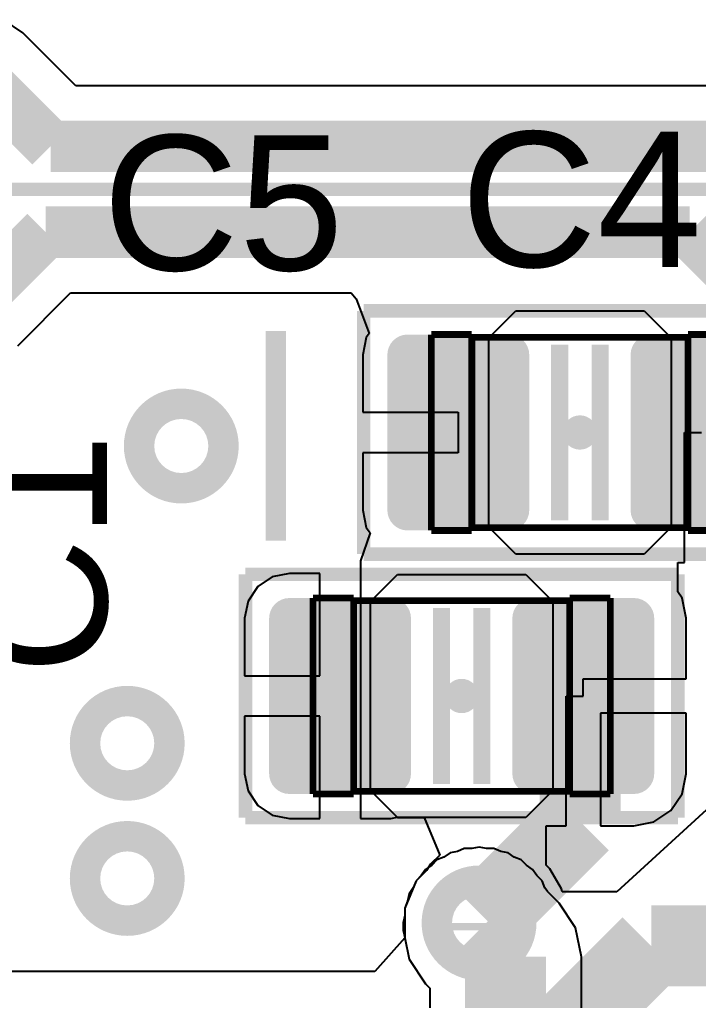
# Model space of a CAD drawing. Header units: inches. Extents: x 34 to 155, y 75 to 134.
# Drawn here: x 67.7 to 72.73, y 97 to 104.26 of the extents above; entities that cross this region are included whole.
import ezdxf

# ---------------------------------------------------------------- set-up
doc = ezdxf.new("R2010")
doc.units = ezdxf.units.IN
for name, color, linetype in [('Bottom Layer', 5, 'Continuous'), ('Bottom Solder', 6, 'Continuous'), ('Construction', 216, 'Continuous'), ('Mechanical 13', 56, 'Continuous'), ('Mechanical 15', 56, 'Continuous'), ('Top Layer', 1, 'Continuous'), ('Top Overlay', 2, 'Continuous'), ('Top Paste', 8, 'Continuous'), ('Top Solder', 216, 'Continuous')]:
    doc.layers.add(name, color=color, linetype=linetype)
doc.styles.add('Arial', font='', dxfattribs={"height": 0.2})
doc.styles.get('Arial').set_extended_font_data('Arial')

# ---------------------------------------------------------------- blocks, each defined once
blk = doc.blocks.new('CAPC2012X135N_134')
at = {"layer": 'Mechanical 15'}
h = blk.add_hatch(color=56, dxfattribs=at)
edge = h.paths.add_edge_path()
edge.add_arc((0, 0), 0.127, 0, 360)
at = {"layer": 'Top Layer'}
h = blk.add_hatch(color=1, dxfattribs=at)
edge = h.paths.add_edge_path()
edge.add_arc((-1.27500253, -0.57500139), 0.12499848, 180, 270)
edge.add_line((-1.27500253, -0.69999987), (-0.52499895, -0.69999987))
edge.add_arc((-0.52499895, -0.57500139), 0.12499848, 270, 360)
edge.add_line((-0.40000047, -0.57500139), (-0.40000047, 0.57500139))
edge.add_arc((-0.52499895, 0.57500139), 0.12499848, 0, 90)
edge.add_line((-0.52499895, 0.69999987), (-1.27500253, 0.69999987))
edge.add_arc((-1.27500253, 0.57500139), 0.12499848, 90, 180)
edge.add_line((-1.40000101, 0.57500139), (-1.40000101, -0.57500139))
h = blk.add_hatch(color=1, dxfattribs=at)
edge = h.paths.add_edge_path()
edge.add_arc((0.52499895, -0.57500139), 0.12499848, 180, 270)
edge.add_line((0.52499895, -0.69999987), (1.27500253, -0.69999987))
edge.add_arc((1.27500253, -0.57500139), 0.12499848, 270, 360)
edge.add_line((1.40000101, -0.57500139), (1.40000101, 0.57500139))
edge.add_arc((1.27500253, 0.57500139), 0.12499848, 0, 90)
edge.add_line((1.27500253, 0.69999987), (0.52499895, 0.69999987))
edge.add_arc((0.52499895, 0.57500139), 0.12499848, 90, 180)
edge.add_line((0.40000047, 0.57500139), (0.40000047, -0.57500139))
at = {"layer": 'Top Paste'}
h = blk.add_hatch(color=8, dxfattribs=at)
edge = h.paths.add_edge_path()
edge.add_arc((-1.27500253, -0.57500139), 0.12499848, 180, 270)
edge.add_line((-1.27500253, -0.69999987), (-0.52499895, -0.69999987))
edge.add_arc((-0.52499895, -0.57500139), 0.12499848, 270, 360)
edge.add_line((-0.40000047, -0.57500139), (-0.40000047, 0.57500139))
edge.add_arc((-0.52499895, 0.57500139), 0.12499848, 0, 90)
edge.add_line((-0.52499895, 0.69999987), (-1.27500253, 0.69999987))
edge.add_arc((-1.27500253, 0.57500139), 0.12499848, 90, 180)
edge.add_line((-1.40000101, 0.57500139), (-1.40000101, -0.57500139))
h = blk.add_hatch(color=8, dxfattribs=at)
edge = h.paths.add_edge_path()
edge.add_arc((0.52499895, -0.57500139), 0.12499848, 180, 270)
edge.add_line((0.52499895, -0.69999987), (1.27500253, -0.69999987))
edge.add_arc((1.27500253, -0.57500139), 0.12499848, 270, 360)
edge.add_line((1.40000101, -0.57500139), (1.40000101, 0.57500139))
edge.add_arc((1.27500253, 0.57500139), 0.12499848, 0, 90)
edge.add_line((1.27500253, 0.69999987), (0.52499895, 0.69999987))
edge.add_arc((0.52499895, 0.57500139), 0.12499848, 90, 180)
edge.add_line((0.40000047, 0.57500139), (0.40000047, -0.57500139))
at = {"layer": 'Top Solder'}
h = blk.add_hatch(color=216, dxfattribs=at)
edge = h.paths.add_edge_path()
edge.add_arc((-1.27500253, -0.57500139), 0.1499997, 180, 270)
edge.add_line((-1.27500253, -0.7250010899999999), (-0.52499895, -0.7250010899999999))
edge.add_arc((-0.52499895, -0.57500139), 0.1499997, 270, 360)
edge.add_line((-0.37499925, -0.57500139), (-0.37499925, 0.57500139))
edge.add_arc((-0.52499895, 0.57500139), 0.1499997, 0, 90)
edge.add_line((-0.52499895, 0.7250010899999999), (-1.27500253, 0.7250010899999999))
edge.add_arc((-1.27500253, 0.57500139), 0.1499997, 90, 180)
edge.add_line((-1.42500223, 0.57500139), (-1.42500223, -0.57500139))
h = blk.add_hatch(color=216, dxfattribs=at)
edge = h.paths.add_edge_path()
edge.add_arc((0.52499895, -0.57500139), 0.1499997, 180, 270)
edge.add_line((0.52499895, -0.7250010899999999), (1.27500253, -0.7250010899999999))
edge.add_arc((1.27500253, -0.57500139), 0.1499997, 270, 360)
edge.add_line((1.42500223, -0.57500139), (1.42500223, 0.57500139))
edge.add_arc((1.27500253, 0.57500139), 0.1499997, 0, 90)
edge.add_line((1.27500253, 0.7250010899999999), (0.52499895, 0.7250010899999999))
edge.add_arc((0.52499895, 0.57500139), 0.1499997, 90, 180)
edge.add_line((0.37499925, 0.57500139), (0.37499925, -0.57500139))
at = {"layer": 'Mechanical 13', "const_width": 0.0499999}
for points in [[(-1.10000034, 0.72499982), (-0.8000009399999999, 0.72499982)], [(-1.10000034, -0.72499982), (-1.10000034, 0.72499982)], [(-0.8000009399999999, -0.72499982), (-0.8000009399999999, 0.72499982)], [(-0.8000009399999999, 0.7049998599999999), (0.8000009399999999, 0.7049998599999999)], [(0.8000009399999999, -0.72499982), (0.8000009399999999, 0.72499982)], [(0.8000009399999999, 0.72499982), (1.10000034, 0.72499982)], [(1.10000034, -0.72499982), (1.10000034, 0.72499982)], [(-1.10000034, -0.72499982), (-0.8000009399999999, -0.72499982)], [(-0.8000009399999999, -0.7049998599999999), (0.8000009399999999, -0.7049998599999999)], [(0.8000009399999999, -0.72499982), (1.10000034, -0.72499982)]]:
    blk.add_lwpolyline(points, dxfattribs=at)
at = {"layer": 'Mechanical 15', "const_width": 0.0999998}
for points in [[(-1.59999934, 0.90000074), (1.59999934, 0.90000074)], [(-1.59999934, -0.90000074), (-1.59999934, 0.90000074)], [(1.59999934, -0.90000074), (1.59999934, 0.90000074)], [(-1.59999934, -0.90000074), (1.59999934, -0.90000074)]]:
    blk.add_lwpolyline(points, dxfattribs=at)
at = {"layer": 'Top Layer'}
for p, q in [((-0.67499992, 0.6999985999999999), (-0.47499778, 0.90000074)), ((-0.47499778, 0.90000074), (0.47500032, 0.90000074)), ((0.47500032, 0.90000074), (0.67499992, 0.7000011399999999)), ((-0.67499992, -0.7000011399999999), (-0.67499992, 0.6999985999999999)), ((0.67499992, 0.7000011399999999), (0.67499992, -0.7000011399999999)), ((-0.47500032, -0.90000074), (-0.67499992, -0.7000011399999999)), ((0.67499992, -0.7000011399999999), (0.47500032, -0.90000074)), ((0.47500032, -0.90000074), (-0.47500032, -0.90000074))]:
    blk.add_line(p, q, dxfattribs=at)
at = {"layer": 'Top Overlay', "const_width": 0.127}
for points in [[(-0.14959838, -0.6512001199999999), (-0.14959838, 0.6512001199999999)], [(0.14959838, -0.6512001199999999), (0.14959838, 0.6512001199999999)]]:
    blk.add_lwpolyline(points, dxfattribs=at)
blk = doc.blocks.new('CAPC2012X135N_135')
at = {"layer": 'Mechanical 15'}
h = blk.add_hatch(color=56, dxfattribs=at)
edge = h.paths.add_edge_path()
edge.add_arc((0, 0), 0.127, 0, 360)
at = {"layer": 'Top Layer'}
h = blk.add_hatch(color=1, dxfattribs=at)
edge = h.paths.add_edge_path()
edge.add_arc((-1.27500253, -0.57500139), 0.12499848, 180, 270)
edge.add_line((-1.27500253, -0.69999987), (-0.52499895, -0.69999987))
edge.add_arc((-0.52499895, -0.57500139), 0.12499848, 270, 360)
edge.add_line((-0.40000047, -0.57500139), (-0.40000047, 0.57500139))
edge.add_arc((-0.52499895, 0.57500139), 0.12499848, 0, 90)
edge.add_line((-0.52499895, 0.69999987), (-1.27500253, 0.69999987))
edge.add_arc((-1.27500253, 0.57500139), 0.12499848, 90, 180)
edge.add_line((-1.40000101, 0.57500139), (-1.40000101, -0.57500139))
h = blk.add_hatch(color=1, dxfattribs=at)
edge = h.paths.add_edge_path()
edge.add_arc((0.52499895, -0.57500139), 0.12499848, 180, 270)
edge.add_line((0.52499895, -0.69999987), (1.27500253, -0.69999987))
edge.add_arc((1.27500253, -0.57500139), 0.12499848, 270, 360)
edge.add_line((1.40000101, -0.57500139), (1.40000101, 0.57500139))
edge.add_arc((1.27500253, 0.57500139), 0.12499848, 0, 90)
edge.add_line((1.27500253, 0.69999987), (0.52499895, 0.69999987))
edge.add_arc((0.52499895, 0.57500139), 0.12499848, 90, 180)
edge.add_line((0.40000047, 0.57500139), (0.40000047, -0.57500139))
at = {"layer": 'Top Paste'}
h = blk.add_hatch(color=8, dxfattribs=at)
edge = h.paths.add_edge_path()
edge.add_arc((-1.27500253, -0.57500139), 0.12499848, 180, 270)
edge.add_line((-1.27500253, -0.69999987), (-0.52499895, -0.69999987))
edge.add_arc((-0.52499895, -0.57500139), 0.12499848, 270, 360)
edge.add_line((-0.40000047, -0.57500139), (-0.40000047, 0.57500139))
edge.add_arc((-0.52499895, 0.57500139), 0.12499848, 0, 90)
edge.add_line((-0.52499895, 0.69999987), (-1.27500253, 0.69999987))
edge.add_arc((-1.27500253, 0.57500139), 0.12499848, 90, 180)
edge.add_line((-1.40000101, 0.57500139), (-1.40000101, -0.57500139))
h = blk.add_hatch(color=8, dxfattribs=at)
edge = h.paths.add_edge_path()
edge.add_arc((0.52499895, -0.57500139), 0.12499848, 180, 270)
edge.add_line((0.52499895, -0.69999987), (1.27500253, -0.69999987))
edge.add_arc((1.27500253, -0.57500139), 0.12499848, 270, 360)
edge.add_line((1.40000101, -0.57500139), (1.40000101, 0.57500139))
edge.add_arc((1.27500253, 0.57500139), 0.12499848, 0, 90)
edge.add_line((1.27500253, 0.69999987), (0.52499895, 0.69999987))
edge.add_arc((0.52499895, 0.57500139), 0.12499848, 90, 180)
edge.add_line((0.40000047, 0.57500139), (0.40000047, -0.57500139))
at = {"layer": 'Top Solder'}
h = blk.add_hatch(color=216, dxfattribs=at)
edge = h.paths.add_edge_path()
edge.add_arc((-1.27500253, -0.57500139), 0.1499997, 180, 270)
edge.add_line((-1.27500253, -0.7250010899999999), (-0.52499895, -0.7250010899999999))
edge.add_arc((-0.52499895, -0.57500139), 0.1499997, 270, 360)
edge.add_line((-0.37499925, -0.57500139), (-0.37499925, 0.57500139))
edge.add_arc((-0.52499895, 0.57500139), 0.1499997, 0, 90)
edge.add_line((-0.52499895, 0.7250010899999999), (-1.27500253, 0.7250010899999999))
edge.add_arc((-1.27500253, 0.57500139), 0.1499997, 90, 180)
edge.add_line((-1.42500223, 0.57500139), (-1.42500223, -0.57500139))
h = blk.add_hatch(color=216, dxfattribs=at)
edge = h.paths.add_edge_path()
edge.add_arc((0.52499895, -0.57500139), 0.1499997, 180, 270)
edge.add_line((0.52499895, -0.7250010899999999), (1.27500253, -0.7250010899999999))
edge.add_arc((1.27500253, -0.57500139), 0.1499997, 270, 360)
edge.add_line((1.42500223, -0.57500139), (1.42500223, 0.57500139))
edge.add_arc((1.27500253, 0.57500139), 0.1499997, 0, 90)
edge.add_line((1.27500253, 0.7250010899999999), (0.52499895, 0.7250010899999999))
edge.add_arc((0.52499895, 0.57500139), 0.1499997, 90, 180)
edge.add_line((0.37499925, 0.57500139), (0.37499925, -0.57500139))
at = {"layer": 'Mechanical 13', "const_width": 0.0499999}
for points in [[(-1.10000034, 0.72499982), (-0.8000009399999999, 0.72499982)], [(-1.10000034, -0.72499982), (-1.10000034, 0.72499982)], [(-0.8000009399999999, -0.72499982), (-0.8000009399999999, 0.72499982)], [(-0.8000009399999999, 0.7049998599999999), (0.8000009399999999, 0.7049998599999999)], [(0.8000009399999999, -0.72499982), (0.8000009399999999, 0.72499982)], [(0.8000009399999999, 0.72499982), (1.10000034, 0.72499982)], [(1.10000034, -0.72499982), (1.10000034, 0.72499982)], [(-1.10000034, -0.72499982), (-0.8000009399999999, -0.72499982)], [(-0.8000009399999999, -0.7049998599999999), (0.8000009399999999, -0.7049998599999999)], [(0.8000009399999999, -0.72499982), (1.10000034, -0.72499982)]]:
    blk.add_lwpolyline(points, dxfattribs=at)
at = {"layer": 'Mechanical 15', "const_width": 0.0999998}
for points in [[(-1.59999934, 0.90000074), (1.59999934, 0.90000074)], [(-1.59999934, -0.90000074), (-1.59999934, 0.90000074)], [(1.59999934, -0.90000074), (1.59999934, 0.90000074)], [(-1.59999934, -0.90000074), (1.59999934, -0.90000074)]]:
    blk.add_lwpolyline(points, dxfattribs=at)
at = {"layer": 'Top Layer'}
for p, q in [((-0.67499992, 0.6999985999999999), (-0.47499778, 0.90000074)), ((-0.47499778, 0.90000074), (0.47500032, 0.90000074)), ((0.47500032, 0.90000074), (0.67499992, 0.7000011399999999)), ((-0.67499992, -0.7000011399999999), (-0.67499992, 0.6999985999999999)), ((0.67499992, 0.7000011399999999), (0.67499992, -0.7000011399999999)), ((-0.47500032, -0.90000074), (-0.67499992, -0.7000011399999999)), ((0.67499992, -0.7000011399999999), (0.47500032, -0.90000074)), ((0.47500032, -0.90000074), (-0.47500032, -0.90000074))]:
    blk.add_line(p, q, dxfattribs=at)
at = {"layer": 'Top Overlay', "const_width": 0.127}
for points in [[(-0.14959838, -0.6512001199999999), (-0.14959838, 0.6512001199999999)], [(0.14959838, -0.6512001199999999), (0.14959838, 0.6512001199999999)]]:
    blk.add_lwpolyline(points, dxfattribs=at)

msp = doc.modelspace()

# ---------------------------------------------------------------- hatches: boundary and pattern name
at = {"layer": 'Bottom Layer'}
h = msp.add_hatch(color=5, dxfattribs=at)
edge = h.paths.add_edge_path()
edge.add_arc((68.89999936, 101.100001), 0.3999992, 0, 360)
edge = h.paths.add_edge_path(flags=0)
edge.add_arc((68.89999936, 101.100001), 0.1999996, 0, 360)
h = msp.add_hatch(color=5, dxfattribs=at)
edge = h.paths.add_edge_path()
edge.add_arc((68.50000016, 98.90000031999999), 0.3999992, 0, 360)
edge = h.paths.add_edge_path(flags=0)
edge.add_arc((68.50000016, 98.90000031999999), 0.1999996, 0, 360)
h = msp.add_hatch(color=5, dxfattribs=at)
edge = h.paths.add_edge_path()
edge.add_arc((68.50000016, 97.89999978), 0.3999992, 0, 360)
edge = h.paths.add_edge_path(flags=0)
edge.add_arc((68.50000016, 97.89999978), 0.1999996, 0, 360)
h = msp.add_hatch(color=5, dxfattribs=at)
edge = h.paths.add_edge_path()
edge.add_arc((71.10354588, 97.57053384), 0.3999992, 0, 360)
edge = h.paths.add_edge_path(flags=0)
edge.add_arc((71.10354588, 97.57053384), 0.1999996, 0, 360)
at = {"layer": 'Bottom Solder'}
h = msp.add_hatch(color=6, dxfattribs=at)
edge = h.paths.add_edge_path()
edge.add_arc((68.89999936, 101.100001), 0.4250004199999999, 0, 360)
edge = h.paths.add_edge_path(flags=0)
edge.add_arc((68.89999936, 101.100001), 0.1999996, 0, 360)
h = msp.add_hatch(color=6, dxfattribs=at)
edge = h.paths.add_edge_path()
edge.add_arc((68.50000016, 98.90000031999999), 0.4250004199999999, 0, 360)
edge = h.paths.add_edge_path(flags=0)
edge.add_arc((68.50000016, 98.90000031999999), 0.1999996, 0, 360)
h = msp.add_hatch(color=6, dxfattribs=at)
edge = h.paths.add_edge_path()
edge.add_arc((68.50000016, 97.89999978), 0.4250004199999999, 0, 360)
edge = h.paths.add_edge_path(flags=0)
edge.add_arc((68.50000016, 97.89999978), 0.1999996, 0, 360)
h = msp.add_hatch(color=6, dxfattribs=at)
edge = h.paths.add_edge_path()
edge.add_arc((71.10354588, 97.57053384), 0.4250004199999999, 0, 360)
edge = h.paths.add_edge_path(flags=0)
edge.add_arc((71.10354588, 97.57053384), 0.1999996, 0, 360)
at = {"layer": 'Top Layer'}
h = msp.add_hatch(color=1, dxfattribs=at)
edge = h.paths.add_edge_path()
edge.add_arc((68.89999936, 101.100001), 0.3999992, 0, 360)
edge = h.paths.add_edge_path(flags=0)
edge.add_arc((68.89999936, 101.100001), 0.1999996, 0, 360)
h = msp.add_hatch(color=1, dxfattribs=at)
edge = h.paths.add_edge_path()
edge.add_arc((68.50000016, 98.90000031999999), 0.3999992, 0, 360)
edge = h.paths.add_edge_path(flags=0)
edge.add_arc((68.50000016, 98.90000031999999), 0.1999996, 0, 360)
h = msp.add_hatch(color=1, dxfattribs=at)
edge = h.paths.add_edge_path()
edge.add_arc((68.50000016, 97.89999978), 0.3999992, 0, 360)
edge = h.paths.add_edge_path(flags=0)
edge.add_arc((68.50000016, 97.89999978), 0.1999996, 0, 360)
h = msp.add_hatch(color=1, dxfattribs=at)
edge = h.paths.add_edge_path()
edge.add_arc((71.10354588, 97.57053384), 0.3999992, 0, 360)
edge = h.paths.add_edge_path(flags=0)
edge.add_arc((71.10354588, 97.57053384), 0.1999996, 0, 360)
at = {"layer": 'Top Solder'}
h = msp.add_hatch(color=216, dxfattribs=at)
edge = h.paths.add_edge_path()
edge.add_arc((68.89999936, 101.100001), 0.4250004199999999, 0, 360)
edge = h.paths.add_edge_path(flags=0)
edge.add_arc((68.89999936, 101.100001), 0.1999996, 0, 360)
h = msp.add_hatch(color=216, dxfattribs=at)
edge = h.paths.add_edge_path()
edge.add_arc((68.50000016, 98.90000031999999), 0.4250004199999999, 0, 360)
edge = h.paths.add_edge_path(flags=0)
edge.add_arc((68.50000016, 98.90000031999999), 0.1999996, 0, 360)
h = msp.add_hatch(color=216, dxfattribs=at)
edge = h.paths.add_edge_path()
edge.add_arc((68.50000016, 97.89999978), 0.4250004199999999, 0, 360)
edge = h.paths.add_edge_path(flags=0)
edge.add_arc((68.50000016, 97.89999978), 0.1999996, 0, 360)
h = msp.add_hatch(color=216, dxfattribs=at)
edge = h.paths.add_edge_path()
edge.add_arc((71.10354588, 97.57053384), 0.4250004199999999, 0, 360)
edge = h.paths.add_edge_path(flags=0)
edge.add_arc((71.10354588, 97.57053384), 0.1999996, 0, 360)

# ---------------------------------------------------------------- linework, layer by layer
at = {"layer": 'Bottom Layer'}
for p, q in [((71.10354588, 98.13130742), (71.04937783999999, 98.12053273999999)), ((71.15771391999999, 98.12053273999999), (71.10354588, 98.13130742)), ((70.84302062, 98.05793444), (70.7919971, 98.0367991)), ((70.88894635999999, 98.08862017999999), (70.84302062, 98.05793444)), ((70.94311694, 98.09939485999999), (70.88894635999999, 98.08862017999999)), ((70.99414553999999, 98.12053273999999), (70.94311694, 98.09939485999999)), ((71.04937783999999, 98.12053273999999), (70.99414553999999, 98.12053273999999)), ((71.21294621999999, 98.12053273999999), (71.15771391999999, 98.12053273999999)), ((71.26397481999999, 98.09939485999999), (71.21294621999999, 98.12053273999999)), ((71.31814539999999, 98.08862017999999), (71.26397481999999, 98.09939485999999)), ((71.36407114, 98.05793444), (71.31814539999999, 98.08862017999999)), ((71.41509466, 98.0367991), (71.36407114, 98.05793444)), ((70.75294713999999, 97.99774914), (70.70701886, 97.96706085999999)), ((70.7919971, 98.0367991), (70.75294713999999, 97.99774914)), ((71.45414462, 97.99774914), (71.41509466, 98.0367991)), ((71.5000729, 97.96706085999999), (71.45414462, 97.99774914)), ((70.67633058, 97.92113258), (70.63728062, 97.88208261999999)), ((70.70701886, 97.96706085999999), (70.67633058, 97.92113258)), ((71.53076118, 97.92113258), (71.5000729, 97.96706085999999)), ((71.56981114, 97.88208261999999), (71.53076118, 97.92113258)), ((70.63728062, 97.88208261999999), (70.61614528, 97.83105909999999)), ((71.59094647999999, 97.83105909999999), (71.56981114, 97.88208261999999)), ((70.58545954, 97.78513336), (70.57468485999999, 97.73096278)), ((70.61614528, 97.83105909999999), (70.58545954, 97.78513336)), ((71.60905414, 97.8039573), (71.59094647999999, 97.83105909999999)), ((71.69652666, 97.71648478), (71.60905414, 97.8039573)), ((70.57468485999999, 97.73096278), (70.55354698000001, 97.67993418)), ((71.81808598, 97.53455728), (71.69652666, 97.71648478)), ((70.55354698000001, 97.62470187999999), (70.5427723, 97.57053384)), ((70.55354698000001, 97.67993418), (70.55354698000001, 97.62470187999999)), ((70.5427723, 97.57053384), (70.5427723, 97.51641151999999)), ((70.5427723, 97.51641151999999), (70.55354698000001, 97.46224348)), ((71.86077322, 97.31995776), (71.81808598, 97.53455728)), ((70.55354698000001, 97.46224348), (70.55354698000001, 97.46113349999999)), ((70.55354698000001, 97.46113349999999), (70.55397115999999, 97.46010734)), ((70.55397115999999, 97.46010734), (70.58545954, 97.30181199999998)), ((70.58545954, 97.30181199999998), (70.70701886, 97.1198845)), ((71.86077322, 96.56140454), (71.86077322, 97.31995776)), ((70.70701886, 97.1198845), (70.73922606, 97.0876773)), ((70.73922606, 97.0876773), (70.73922606, 96.32912407999999))]:
    msp.add_line(p, q, dxfattribs=at)
at = {"layer": 'Bottom Layer', "const_width": 0.5999987999999999}
for points in [[(71.10354588, 97.51641151999999), (71.10354588, 97.57053384)], [(71.10354588, 97.51641151999999), (71.29999964, 97.31995776)], [(71.29999964, 96.32912407999999), (71.29999964, 97.31995776)]]:
    msp.add_lwpolyline(points, dxfattribs=at)
at = {"layer": 'Construction', "const_width": 0.0999998}
msp.add_lwpolyline([(49.99999905999999, 102.99999974), (139.9999994, 102.99999974)], dxfattribs=at)
at = {"layer": 'Top Layer'}
for p, q in [((67.7270807, 104.15808734), (67.58137106, 104.25544554)), ((68.11853534, 103.7666327), (67.7270807, 104.15808734)), ((72.9324932, 103.7666327), (68.11853534, 103.7666327)), ((67.68974777999999, 101.84191976), (68.08119733999999, 102.23337186)), ((68.08119733999999, 102.23337186), (70.15705806, 102.23337186)), ((70.15705806, 102.23337186), (70.19416491999999, 102.18809382)), ((70.19416491999999, 102.18809382), (70.28994832, 101.93337246)), ((70.28994832, 101.93337246), (70.26885616, 101.90180534)), ((70.26885616, 101.90180534), (70.24363141999999, 101.77499838)), ((70.24363141999999, 101.77499838), (70.24363141999999, 101.3500005)), ((70.24363141999999, 101.3500005), (70.95000033999999, 101.3500005)), ((70.95000033999999, 101.3500005), (70.95000033999999, 101.0500011)), ((72.62300182, 100.23857524), (72.62300182, 101.2000008)), ((72.62300182, 101.2000008), (72.75000182, 101.2000008)), ((70.95000033999999, 101.0500011), (70.24363141999999, 101.0500011)), ((70.24363141999999, 101.0500011), (70.24363141999999, 100.62499814)), ((70.24363141999999, 100.62499814), (70.26885616, 100.49819118)), ((70.29680377999999, 100.456365), (70.22500052, 100.24985792)), ((70.26885616, 100.49819118), (70.29680377999999, 100.456365)), ((70.22500052, 100.24985792), (70.22500052, 99.25000216)), ((72.57500089999999, 100.0207804), (72.57500089999999, 100.23857524)), ((72.57500089999999, 100.23857524), (72.62300182, 100.23857524)), ((74.77500158, 100.23124988), (72.12272342, 97.79999998)), ((69.57319079999999, 100.13114086), (69.46568784, 100.05930966)), ((69.69999775999999, 100.1563656), (69.57319079999999, 100.13114086)), ((69.92500112, 100.1563656), (69.69999775999999, 100.1563656)), ((69.92500112, 99.40000186), (69.92500112, 100.1563656)), ((69.46568784, 100.05930966), (69.39385664, 99.95180669999999)), ((72.60700743999999, 99.97287854), (72.57500089999999, 100.0207804)), ((69.39385664, 99.95180669999999), (69.3686319, 99.82499974)), ((72.63642318, 99.82499974), (72.60700743999999, 99.97287854)), ((69.3686319, 99.82499974), (69.3686319, 99.40000186)), ((72.63642318, 99.37700216), (72.63642318, 99.82499974)), ((69.3686319, 99.40000186), (69.92500112, 99.40000186)), ((71.8750023, 99.25000216), (71.8750023, 99.37700216)), ((71.8750023, 99.37700216), (72.63642318, 99.37700216)), ((70.22500052, 99.25000216), (70.22500052, 98.34363364)), ((71.7480023, 98.2885766), (71.7480023, 99.25000216)), ((71.7480023, 99.25000216), (71.8750023, 99.25000216)), ((69.92500112, 99.10000246), (69.3686319, 99.10000246)), ((69.3686319, 99.10000246), (69.3686319, 98.6749995)), ((69.92500112, 98.34363364), (69.92500112, 99.10000246)), ((72.63642318, 99.12300216), (72.0020023, 99.12300216)), ((72.0020023, 99.12300216), (72.0020023, 98.2885766)), ((72.63642318, 98.6749995), (72.63642318, 99.12300216)), ((69.3686319, 98.6749995), (69.39385664, 98.54819254)), ((72.60700743999999, 98.5271207), (72.63642318, 98.6749995)), ((69.39385664, 98.54819254), (69.46568784, 98.44068958)), ((72.52324331999999, 98.40175646), (72.60700743999999, 98.5271207)), ((69.46568784, 98.44068958), (69.57319079999999, 98.36885837999999)), ((69.57319079999999, 98.36885837999999), (69.69999775999999, 98.34363364)), ((70.4499988, 98.34363364), (70.49701166, 98.35298592)), ((70.49701166, 98.35298592), (70.49999869999999, 98.34999887999999)), ((70.49999869999999, 98.34999887999999), (70.69798662, 98.34999887999999)), ((70.69798662, 98.34999887999999), (70.81279208, 98.07283407999999)), ((72.39787908, 98.31799233999999), (72.52324331999999, 98.40175646)), ((69.69999775999999, 98.34363364), (69.92500112, 98.34363364)), ((70.22500052, 98.34363364), (70.4499988, 98.34363364)), ((71.60000158, 97.99897341999998), (71.60000158, 98.2885766)), ((71.60000158, 98.2885766), (71.7480023, 98.2885766)), ((72.0020023, 98.2885766), (72.25000028, 98.2885766)), ((72.25000028, 98.2885766), (72.39787908, 98.31799233999999)), ((70.81279208, 98.07283407999999), (70.74528649999999, 98.00532849999999)), ((70.74528649999999, 98.00532849999999), (70.71460076, 97.95940275999999)), ((71.62687478, 97.97210021999999), (71.60000158, 97.99897341999998)), ((70.71460076, 97.95940275999999), (70.63728062, 97.88208261999999)), ((71.71297569999999, 97.82296919999999), (71.62687478, 97.97210021999999)), ((70.63728062, 97.88208261999999), (70.55354698000001, 97.67993418)), ((71.71913011999999, 97.79999998), (71.71297569999999, 97.82296919999999)), ((72.12272342, 97.79999998), (71.71913011999999, 97.79999998)), ((70.55354698000001, 97.67993418), (70.55354698000001, 97.46113603999999)), ((70.55354698000001, 97.46113603999999), (70.33210215999999, 97.21181218)), ((70.33210215999999, 97.21181218), (67.07930449999999, 97.21181218))]:
    msp.add_line(p, q, dxfattribs=at)
for points, const_width in [([(67.40949687999999, 103.84050352), (67.93249812, 103.31750228)], 0.3809999999999999), ([(67.93249812, 103.31750228), (72.9324932, 103.31750228)], 0.3809999999999999), ([(67.37216396, 102.15950358), (67.89516266, 102.68250228)], 0.3809999999999999), ([(67.89516266, 102.68250228), (72.66149297999999, 102.68250228)], 0.3809999999999999), ([(72.66149297999999, 102.68250228), (73.10349615999999, 102.2404991)], 0.3809999999999999), ([(70.94999779999999, 100.99999866), (70.94999779999999, 101.19999826)], 0.5999987999999999), ([(70.07499828, 99.44999922), (70.27500042, 99.65000136)], 0.5999987999999999), ([(70.07499828, 99.24999962), (70.07499828, 99.44999922)], 0.5999987999999999), ([(71.85268332, 99.22768318), (71.87499976, 99.24999962)], 0.5999987999999999), ([(71.85268332, 98.31967128), (71.85268332, 99.22768318)], 0.5999987999999999), ([(71.14181352, 97.60880148), (71.85268332, 98.31967128)], 0.5999987999999999), ([(71.62811938, 96.65103859999999), (72.37754638, 97.40046559999999)], 0.5999987999999999), ([(72.37754638, 97.40046559999999), (73.87453602, 97.40046559999999)], 0.5999987999999999)]:
    msp.add_lwpolyline(points, dxfattribs=dict(at, const_width=const_width))
at = {"layer": 'Top Overlay', "const_width": 0.1499997}
msp.add_lwpolyline([(69.6000005, 100.39999732), (69.6000005, 101.9499993)], dxfattribs=at)

# ---------------------------------------------------------------- block references
for name, p in [('CAPC2012X135N_135', (71.84999854, 101.19999826)), ('CAPC2012X135N_134', (70.97499901999998, 99.24999962))]:
    msp.add_blockref(name, p)

# ---------------------------------------------------------------- texts
at = {"layer": 'Top Overlay', "style": 'Arial'}
for s, p in [('C4', (70.96693452, 102.42515964)), ('C5', (68.31693727999999, 102.40016096))]:
    msp.add_text(s, height=1.00000054, dxfattribs=at).set_placement(p)
msp.add_text('C1', height=1.00000054, rotation=90, dxfattribs=at).set_placement((68.34984044, 99.40854896))

doc.saveas('drawing.dxf')
